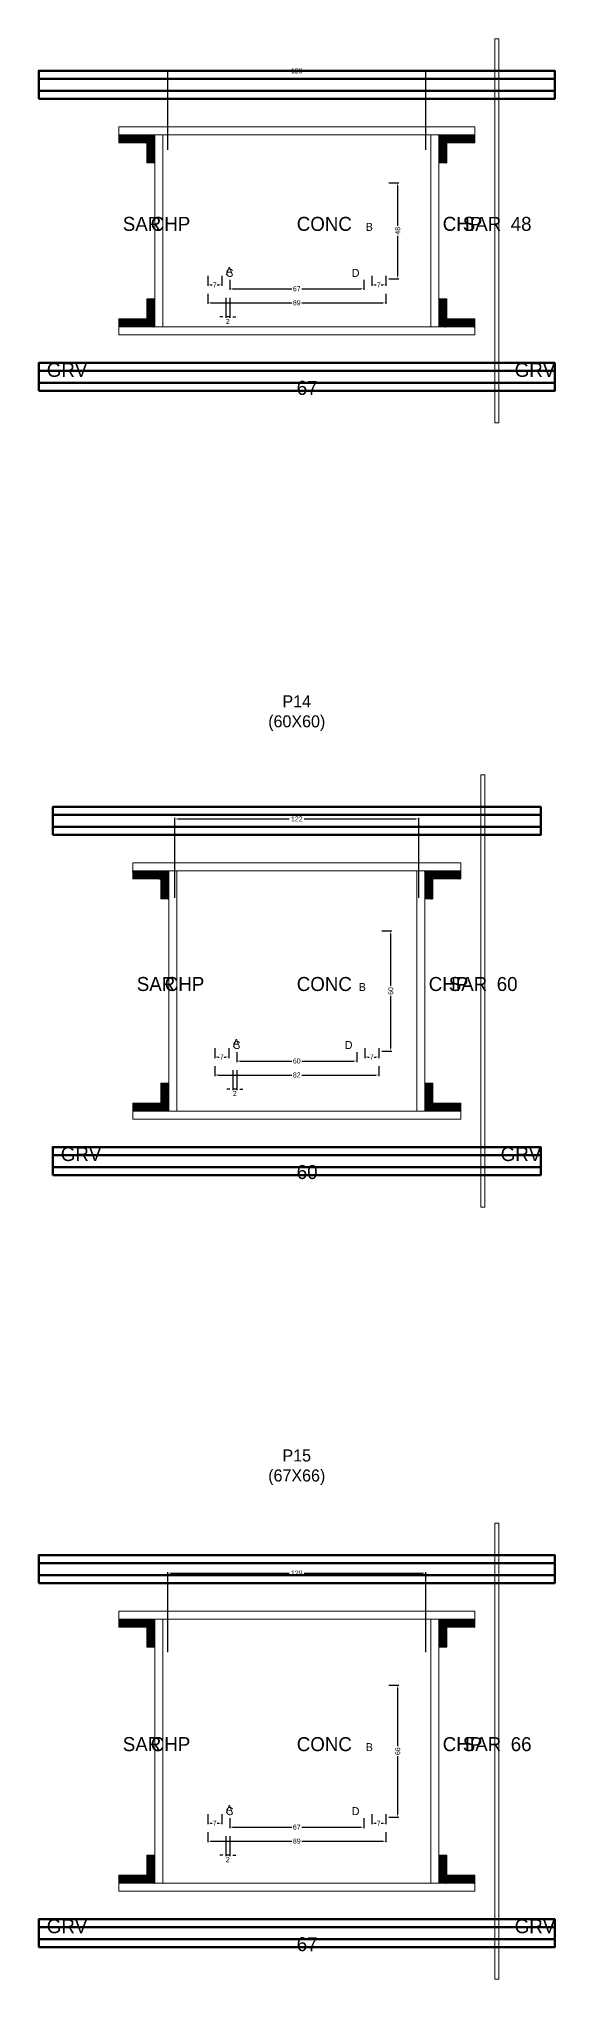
# Model space of a CAD drawing. Header units: centimetres. Extents: x -8500 to 4121, y -7606 to 295.
# Drawn here: x -129 to 129, y -5294 to -4324 of the extents above; entities that cross this region are included whole.
import ezdxf

# ---------------------------------------------------------------- set-up
doc = ezdxf.new("R2010")
doc.units = ezdxf.units.CM
for name, color, linetype in [('COTA', 241, 'Continuous'), ('GRAVATA', 224, 'Continuous'), ('Hachura', 251, 'Continuous'), ('NOMENCLATURA', 7, 'Continuous'), ('SARRAFO', 251, 'Continuous'), ('Texto Seção', 7, 'Continuous')]:
    doc.layers.add(name, color=color, linetype=linetype)
doc.dimstyles.new('cotax2', dxfattribs={"dimtxt": 2.5, "dimasz": 1.5, "dimexe": 0.5, "dimexo": 0.5, "dimgap": 0.5, "dimtad": 1, "dimcen": 2.5, "dimazin": 3, "dimtfac": 1, "dimtmove": 0, "dimatfit": 3})

# ---------------------------------------------------------------- blocks, each defined once
blk = doc.blocks.new('_CLOSEDFILLED')
at = {"color": 0, "linetype": 'BYBLOCK'}
blk.add_solid([(-1, 0.16), (0, 0), (-1, -0.16)], dxfattribs=at)
blk = doc.blocks.new('*D326')
for p, q in [((-44.5, -4451.5), (-44.5, -4456.5)), ((44.5, -4451.5), (44.5, -4456.5)), ((-43, -4456), (-2.5, -4456)), ((2.5, -4456), (43, -4456))]:
    blk.add_line(p, q)
at = {"layer": 'Defpoints'}
for p in [(-44.5, -4451), (44.5, -4451), (-44.5, -4456)]:
    blk.add_point(p, dxfattribs=at)
at = {"layer": 'COTA', "xscale": 1.5, "yscale": 1.5, "rotation": 180}
blk.add_blockref('_CLOSEDFILLED', (-44.5, -4456), dxfattribs=at)
at = {"layer": 'COTA', "xscale": 1.5, "yscale": 1.5}
blk.add_blockref('_CLOSEDFILLED', (44.5, -4456), dxfattribs=at)
at = {"layer": 'COTA', "insert": (0, -4456), "char_height": 2.5, "attachment_point": 5}
blk.add_mtext('89', dxfattribs=at)
blk = doc.blocks.new('*D327')
for p, q in [((-33.5, -4444.5), (-33.5, -4449.5)), ((-32, -4449), (-2.5, -4449)), ((2.5, -4449), (32, -4449)), ((33.5, -4444.5), (33.5, -4449.5))]:
    blk.add_line(p, q)
at = {"layer": 'Defpoints'}
for p in [(-33.5, -4444), (-33.5, -4449), (33.5, -4444)]:
    blk.add_point(p, dxfattribs=at)
at = {"layer": 'COTA', "xscale": 1.5, "yscale": 1.5, "rotation": 180}
blk.add_blockref('_CLOSEDFILLED', (-33.5, -4449), dxfattribs=at)
at = {"layer": 'COTA', "xscale": 1.5, "yscale": 1.5}
blk.add_blockref('_CLOSEDFILLED', (33.5, -4449), dxfattribs=at)
at = {"layer": 'COTA', "insert": (0, -4449), "char_height": 2.5, "attachment_point": 5}
blk.add_mtext('67', dxfattribs=at)
blk = doc.blocks.new('*D328')
for p, q in [((46, -4396), (51, -4396)), ((50.5, -4417.5), (50.5, -4397.5)), ((50.5, -4442.5), (50.5, -4422.5)), ((46, -4444), (51, -4444))]:
    blk.add_line(p, q)
at = {"layer": 'Defpoints'}
for p in [(45.5, -4396), (45.5, -4444), (50.5, -4444)]:
    blk.add_point(p, dxfattribs=at)
at = {"layer": 'COTA', "xscale": 1.5, "yscale": 1.5}
for p, rotation in [((50.5, -4396), 90), ((50.5, -4444), 270)]:
    blk.add_blockref('_CLOSEDFILLED', p, dxfattribs=dict(at, rotation=rotation))
at = {"layer": 'COTA', "insert": (50.5, -4420), "char_height": 2.5, "attachment_point": 5, "rotation": 90}
blk.add_mtext('48', dxfattribs=at)
blk = doc.blocks.new('*D329')
for p, q in [((-44.5, -4442.5), (-44.5, -4447.5)), ((-37.5, -4442.5), (-37.5, -4447.5)), ((-43, -4447), (-42.25, -4447)), ((-39.75, -4447), (-39, -4447))]:
    blk.add_line(p, q)
at = {"layer": 'Defpoints'}
for p in [(-44.5, -4442), (-37.5, -4442), (-44.5, -4447)]:
    blk.add_point(p, dxfattribs=at)
at = {"layer": 'COTA', "xscale": 1.5, "yscale": 1.5, "rotation": 180}
blk.add_blockref('_CLOSEDFILLED', (-44.5, -4447), dxfattribs=at)
at = {"layer": 'COTA', "xscale": 1.5, "yscale": 1.5}
blk.add_blockref('_CLOSEDFILLED', (-37.5, -4447), dxfattribs=at)
at = {"layer": 'COTA', "insert": (-41, -4447), "char_height": 2.5, "attachment_point": 5}
blk.add_mtext('7', dxfattribs=at)
blk = doc.blocks.new('*D330')
for p, q in [((37.5, -4442.5), (37.5, -4447.5)), ((44.5, -4442.5), (44.5, -4447.5)), ((39, -4447), (39.75, -4447)), ((42.25, -4447), (43, -4447))]:
    blk.add_line(p, q)
at = {"layer": 'Defpoints'}
for p in [(37.5, -4442), (44.5, -4442), (37.5, -4447)]:
    blk.add_point(p, dxfattribs=at)
at = {"layer": 'COTA', "xscale": 1.5, "yscale": 1.5, "rotation": 180}
blk.add_blockref('_CLOSEDFILLED', (37.5, -4447), dxfattribs=at)
at = {"layer": 'COTA', "xscale": 1.5, "yscale": 1.5}
blk.add_blockref('_CLOSEDFILLED', (44.5, -4447), dxfattribs=at)
at = {"layer": 'COTA', "insert": (41, -4447), "char_height": 2.5, "attachment_point": 5}
blk.add_mtext('7', dxfattribs=at)
blk = doc.blocks.new('*D331')
for p, q in [((-64.5, -4379.5), (-64.5, -4339.5)), ((-63, -4340), (-3.75, -4340)), ((3.75, -4340), (63, -4340)), ((64.5, -4379.5), (64.5, -4339.5))]:
    blk.add_line(p, q)
at = {"layer": 'Defpoints'}
for p in [(-64.5, -4340), (-64.5, -4380), (64.5, -4380)]:
    blk.add_point(p, dxfattribs=at)
at = {"layer": 'COTA', "xscale": 1.5, "yscale": 1.5, "rotation": 180}
blk.add_blockref('_CLOSEDFILLED', (-64.5, -4340), dxfattribs=at)
at = {"layer": 'COTA', "xscale": 1.5, "yscale": 1.5}
blk.add_blockref('_CLOSEDFILLED', (64.5, -4340), dxfattribs=at)
at = {"layer": 'COTA', "insert": (0, -4340), "char_height": 2.5, "attachment_point": 5}
blk.add_mtext('129', dxfattribs=at)
blk = doc.blocks.new('*D352')
for p, q in [((-41, -4837.5), (-41, -4842.5)), ((41, -4837.5), (41, -4842.5)), ((-39.5, -4842), (-2.5, -4842)), ((2.5, -4842), (39.5, -4842))]:
    blk.add_line(p, q)
at = {"layer": 'Defpoints'}
for p in [(-41, -4837), (41, -4837), (-41, -4842)]:
    blk.add_point(p, dxfattribs=at)
at = {"layer": 'COTA', "xscale": 1.5, "yscale": 1.5, "rotation": 180}
blk.add_blockref('_CLOSEDFILLED', (-41, -4842), dxfattribs=at)
at = {"layer": 'COTA', "xscale": 1.5, "yscale": 1.5}
blk.add_blockref('_CLOSEDFILLED', (41, -4842), dxfattribs=at)
at = {"layer": 'COTA', "insert": (0, -4842), "char_height": 2.5, "attachment_point": 5}
blk.add_mtext('82', dxfattribs=at)
blk = doc.blocks.new('*D353')
for p, q in [((-30, -4830.5), (-30, -4835.5)), ((30, -4830.5), (30, -4835.5)), ((-28.5, -4835), (-2.5, -4835)), ((2.5, -4835), (28.5, -4835))]:
    blk.add_line(p, q)
at = {"layer": 'Defpoints'}
for p in [(-30, -4830), (30, -4830), (-30, -4835)]:
    blk.add_point(p, dxfattribs=at)
at = {"layer": 'COTA', "xscale": 1.5, "yscale": 1.5, "rotation": 180}
blk.add_blockref('_CLOSEDFILLED', (-30, -4835), dxfattribs=at)
at = {"layer": 'COTA', "xscale": 1.5, "yscale": 1.5}
blk.add_blockref('_CLOSEDFILLED', (30, -4835), dxfattribs=at)
at = {"layer": 'COTA', "insert": (0, -4835), "char_height": 2.5, "attachment_point": 5}
blk.add_mtext('60', dxfattribs=at)
blk = doc.blocks.new('*D354')
for p, q in [((42.5, -4770), (47.5, -4770)), ((47, -4797.5), (47, -4771.5)), ((47, -4828.5), (47, -4802.5)), ((42.5, -4830), (47.5, -4830))]:
    blk.add_line(p, q)
at = {"layer": 'Defpoints'}
for p in [(42, -4770), (42, -4830), (47, -4830)]:
    blk.add_point(p, dxfattribs=at)
at = {"layer": 'COTA', "xscale": 1.5, "yscale": 1.5}
for p, rotation in [((47, -4770), 90), ((47, -4830), 270)]:
    blk.add_blockref('_CLOSEDFILLED', p, dxfattribs=dict(at, rotation=rotation))
at = {"layer": 'COTA', "insert": (47, -4800), "char_height": 2.5, "attachment_point": 5, "rotation": 90}
blk.add_mtext('60', dxfattribs=at)
blk = doc.blocks.new('*D355')
for p, q in [((-41, -4828.5), (-41, -4833.5)), ((-34, -4828.5), (-34, -4833.5)), ((-39.5, -4833), (-38.75, -4833)), ((-36.25, -4833), (-35.5, -4833))]:
    blk.add_line(p, q)
at = {"layer": 'Defpoints'}
for p in [(-41, -4828), (-34, -4828), (-41, -4833)]:
    blk.add_point(p, dxfattribs=at)
at = {"layer": 'COTA', "xscale": 1.5, "yscale": 1.5, "rotation": 180}
blk.add_blockref('_CLOSEDFILLED', (-41, -4833), dxfattribs=at)
at = {"layer": 'COTA', "xscale": 1.5, "yscale": 1.5}
blk.add_blockref('_CLOSEDFILLED', (-34, -4833), dxfattribs=at)
at = {"layer": 'COTA', "insert": (-37.5, -4833), "char_height": 2.5, "attachment_point": 5}
blk.add_mtext('7', dxfattribs=at)
blk = doc.blocks.new('*D356')
for p, q in [((34, -4828.5), (34, -4833.5)), ((41, -4828.5), (41, -4833.5)), ((35.5, -4833), (36.25, -4833)), ((38.75, -4833), (39.5, -4833))]:
    blk.add_line(p, q)
at = {"layer": 'Defpoints'}
for p in [(34, -4828), (41, -4828), (34, -4833)]:
    blk.add_point(p, dxfattribs=at)
at = {"layer": 'COTA', "xscale": 1.5, "yscale": 1.5, "rotation": 180}
blk.add_blockref('_CLOSEDFILLED', (34, -4833), dxfattribs=at)
at = {"layer": 'COTA', "xscale": 1.5, "yscale": 1.5}
blk.add_blockref('_CLOSEDFILLED', (41, -4833), dxfattribs=at)
at = {"layer": 'COTA', "insert": (37.5, -4833), "char_height": 2.5, "attachment_point": 5}
blk.add_mtext('7', dxfattribs=at)
blk = doc.blocks.new('*D357')
for p, q in [((-61, -4753.5), (-61, -4713.5)), ((-59.5, -4714), (-3.75, -4714)), ((3.75, -4714), (59.5, -4714)), ((61, -4753.5), (61, -4713.5))]:
    blk.add_line(p, q)
at = {"layer": 'Defpoints'}
for p in [(-61, -4714), (-61, -4754), (61, -4754)]:
    blk.add_point(p, dxfattribs=at)
at = {"layer": 'COTA', "xscale": 1.5, "yscale": 1.5, "rotation": 180}
blk.add_blockref('_CLOSEDFILLED', (-61, -4714), dxfattribs=at)
at = {"layer": 'COTA', "xscale": 1.5, "yscale": 1.5}
blk.add_blockref('_CLOSEDFILLED', (61, -4714), dxfattribs=at)
at = {"layer": 'COTA', "insert": (0, -4714), "char_height": 2.5, "attachment_point": 5}
blk.add_mtext('122', dxfattribs=at)
blk = doc.blocks.new('*D378')
for p, q in [((-44.5, -5220.5), (-44.5, -5225.5)), ((-43, -5225), (-2.5, -5225)), ((2.5, -5225), (43, -5225)), ((44.5, -5220.5), (44.5, -5225.5))]:
    blk.add_line(p, q)
at = {"layer": 'Defpoints'}
for p in [(-44.5, -5220), (-44.5, -5225), (44.5, -5220)]:
    blk.add_point(p, dxfattribs=at)
at = {"layer": 'COTA', "xscale": 1.5, "yscale": 1.5, "rotation": 180}
blk.add_blockref('_CLOSEDFILLED', (-44.5, -5225), dxfattribs=at)
at = {"layer": 'COTA', "xscale": 1.5, "yscale": 1.5}
blk.add_blockref('_CLOSEDFILLED', (44.5, -5225), dxfattribs=at)
at = {"layer": 'COTA', "insert": (0, -5225), "char_height": 2.5, "attachment_point": 5}
blk.add_mtext('89', dxfattribs=at)
blk = doc.blocks.new('*D379')
for p, q in [((-33.5, -5213.5), (-33.5, -5218.5)), ((-32, -5218), (-2.5, -5218)), ((2.5, -5218), (32, -5218)), ((33.5, -5213.5), (33.5, -5218.5))]:
    blk.add_line(p, q)
at = {"layer": 'Defpoints'}
for p in [(-33.5, -5213), (-33.5, -5218), (33.5, -5213)]:
    blk.add_point(p, dxfattribs=at)
at = {"layer": 'COTA', "xscale": 1.5, "yscale": 1.5, "rotation": 180}
blk.add_blockref('_CLOSEDFILLED', (-33.5, -5218), dxfattribs=at)
at = {"layer": 'COTA', "xscale": 1.5, "yscale": 1.5}
blk.add_blockref('_CLOSEDFILLED', (33.5, -5218), dxfattribs=at)
at = {"layer": 'COTA', "insert": (0, -5218), "char_height": 2.5, "attachment_point": 5}
blk.add_mtext('67', dxfattribs=at)
blk = doc.blocks.new('*D380')
for p, q in [((46, -5147), (51, -5147)), ((50.5, -5177.5), (50.5, -5148.5)), ((50.5, -5211.5), (50.5, -5182.5)), ((46, -5213), (51, -5213))]:
    blk.add_line(p, q)
at = {"layer": 'Defpoints'}
for p in [(45.5, -5147), (45.5, -5213), (50.5, -5213)]:
    blk.add_point(p, dxfattribs=at)
at = {"layer": 'COTA', "xscale": 1.5, "yscale": 1.5}
for p, rotation in [((50.5, -5147), 90), ((50.5, -5213), 270)]:
    blk.add_blockref('_CLOSEDFILLED', p, dxfattribs=dict(at, rotation=rotation))
at = {"layer": 'COTA', "insert": (50.5, -5180), "char_height": 2.5, "attachment_point": 5, "rotation": 90}
blk.add_mtext('66', dxfattribs=at)
blk = doc.blocks.new('*D381')
for p, q in [((-44.5, -5211.5), (-44.5, -5216.5)), ((-43, -5216), (-42.25, -5216)), ((-39.75, -5216), (-39, -5216)), ((-37.5, -5211.5), (-37.5, -5216.5))]:
    blk.add_line(p, q)
at = {"layer": 'Defpoints'}
for p in [(-44.5, -5211), (-44.5, -5216), (-37.5, -5211)]:
    blk.add_point(p, dxfattribs=at)
at = {"layer": 'COTA', "xscale": 1.5, "yscale": 1.5, "rotation": 180}
blk.add_blockref('_CLOSEDFILLED', (-44.5, -5216), dxfattribs=at)
at = {"layer": 'COTA', "xscale": 1.5, "yscale": 1.5}
blk.add_blockref('_CLOSEDFILLED', (-37.5, -5216), dxfattribs=at)
at = {"layer": 'COTA', "insert": (-41, -5216), "char_height": 2.5, "attachment_point": 5}
blk.add_mtext('7', dxfattribs=at)
blk = doc.blocks.new('*D382')
for p, q in [((37.5, -5211.5), (37.5, -5216.5)), ((39, -5216), (39.75, -5216)), ((42.25, -5216), (43, -5216)), ((44.5, -5211.5), (44.5, -5216.5))]:
    blk.add_line(p, q)
at = {"layer": 'Defpoints'}
for p in [(37.5, -5211), (37.5, -5216), (44.5, -5211)]:
    blk.add_point(p, dxfattribs=at)
at = {"layer": 'COTA', "xscale": 1.5, "yscale": 1.5, "rotation": 180}
blk.add_blockref('_CLOSEDFILLED', (37.5, -5216), dxfattribs=at)
at = {"layer": 'COTA', "xscale": 1.5, "yscale": 1.5}
blk.add_blockref('_CLOSEDFILLED', (44.5, -5216), dxfattribs=at)
at = {"layer": 'COTA', "insert": (41, -5216), "char_height": 2.5, "attachment_point": 5}
blk.add_mtext('7', dxfattribs=at)
blk = doc.blocks.new('*D383')
for p, q in [((-64.5, -5130.5), (-64.5, -5090.5)), ((-63, -5091), (-3.75, -5091)), ((3.75, -5091), (63, -5091)), ((64.5, -5130.5), (64.5, -5090.5))]:
    blk.add_line(p, q)
at = {"layer": 'Defpoints'}
for p in [(-64.5, -5091), (-64.5, -5131), (64.5, -5131)]:
    blk.add_point(p, dxfattribs=at)
at = {"layer": 'COTA', "xscale": 1.5, "yscale": 1.5, "rotation": 180}
blk.add_blockref('_CLOSEDFILLED', (-64.5, -5091), dxfattribs=at)
at = {"layer": 'COTA', "xscale": 1.5, "yscale": 1.5}
blk.add_blockref('_CLOSEDFILLED', (64.5, -5091), dxfattribs=at)
at = {"layer": 'COTA', "insert": (0, -5091), "char_height": 2.5, "attachment_point": 5}
blk.add_mtext('129', dxfattribs=at)

msp = doc.modelspace()

# ---------------------------------------------------------------- hatches: boundary and pattern name
at = {"layer": 'SARRAFO'}
h = msp.add_hatch(dxfattribs=at)
h.set_pattern_fill('SOLID', scale=2)
h.paths.add_polyline_path([(-89, -4376), (-75, -4376), (-75, -4372), (-89, -4372)])
h = msp.add_hatch(dxfattribs=at)
h.set_pattern_fill('SOLID', scale=2)
h.paths.add_polyline_path([(-75, -4386), (-71, -4386), (-71, -4372), (-75, -4372)])
h = msp.add_hatch(dxfattribs=at)
h.set_pattern_fill('SOLID', scale=2)
h.paths.add_polyline_path([(71, -4386), (75, -4386), (75, -4372), (71, -4372)])
h = msp.add_hatch(dxfattribs=at)
h.set_pattern_fill('SOLID', scale=2)
h.paths.add_polyline_path([(75, -4376), (89, -4376), (89, -4372), (75, -4372)])
h = msp.add_hatch(dxfattribs=at)
h.set_pattern_fill('SOLID', scale=2)
h.paths.add_polyline_path([(-75, -4468), (-71, -4468), (-71, -4454), (-75, -4454)])
h = msp.add_hatch(dxfattribs=at)
h.set_pattern_fill('SOLID', scale=2)
h.paths.add_polyline_path([(71, -4468), (75, -4468), (75, -4454), (71, -4454)])
h = msp.add_hatch(dxfattribs=at)
h.set_pattern_fill('SOLID', scale=2)
h.paths.add_polyline_path([(-89, -4468), (-75, -4468), (-75, -4464), (-89, -4464)])
h = msp.add_hatch(dxfattribs=at)
h.set_pattern_fill('SOLID', scale=2)
h.paths.add_polyline_path([(75, -4468), (89, -4468), (89, -4464), (75, -4464)])
h = msp.add_hatch(dxfattribs=at)
h.set_pattern_fill('SOLID', scale=2)
h.paths.add_polyline_path([(-82, -4744), (-68, -4744), (-68, -4740), (-82, -4740)])
h = msp.add_hatch(dxfattribs=at)
h.set_pattern_fill('SOLID', scale=2)
h.paths.add_polyline_path([(-68, -4754), (-64, -4754), (-64, -4740), (-68, -4740)])
h = msp.add_hatch(dxfattribs=at)
h.set_pattern_fill('SOLID', scale=2)
h.paths.add_polyline_path([(64, -4754), (68, -4754), (68, -4740), (64, -4740)])
h = msp.add_hatch(dxfattribs=at)
h.set_pattern_fill('SOLID', scale=2)
h.paths.add_polyline_path([(68, -4744), (82, -4744), (82, -4740), (68, -4740)])
h = msp.add_hatch(dxfattribs=at)
h.set_pattern_fill('SOLID', scale=2)
h.paths.add_polyline_path([(-68, -4860), (-64, -4860), (-64, -4846), (-68, -4846)])
h = msp.add_hatch(dxfattribs=at)
h.set_pattern_fill('SOLID', scale=2)
h.paths.add_polyline_path([(64, -4860), (68, -4860), (68, -4846), (64, -4846)])
h = msp.add_hatch(dxfattribs=at)
h.set_pattern_fill('SOLID', scale=2)
h.paths.add_polyline_path([(-82, -4860), (-68, -4860), (-68, -4856), (-82, -4856)])
h = msp.add_hatch(dxfattribs=at)
h.set_pattern_fill('SOLID', scale=2)
h.paths.add_polyline_path([(68, -4860), (82, -4860), (82, -4856), (68, -4856)])
h = msp.add_hatch(dxfattribs=at)
h.set_pattern_fill('SOLID', scale=2)
h.paths.add_polyline_path([(-89, -5118), (-75, -5118), (-75, -5114), (-89, -5114)])
h = msp.add_hatch(dxfattribs=at)
h.set_pattern_fill('SOLID', scale=2)
h.paths.add_polyline_path([(-75, -5128), (-71, -5128), (-71, -5114), (-75, -5114)])
h = msp.add_hatch(dxfattribs=at)
h.set_pattern_fill('SOLID', scale=2)
h.paths.add_polyline_path([(71, -5128), (75, -5128), (75, -5114), (71, -5114)])
h = msp.add_hatch(dxfattribs=at)
h.set_pattern_fill('SOLID', scale=2)
h.paths.add_polyline_path([(75, -5118), (89, -5118), (89, -5114), (75, -5114)])
h = msp.add_hatch(dxfattribs=at)
h.set_pattern_fill('SOLID', scale=2)
h.paths.add_polyline_path([(-75, -5246), (-71, -5246), (-71, -5232), (-75, -5232)])
h = msp.add_hatch(dxfattribs=at)
h.set_pattern_fill('SOLID', scale=2)
h.paths.add_polyline_path([(71, -5246), (75, -5246), (75, -5232), (71, -5232)])
h = msp.add_hatch(dxfattribs=at)
h.set_pattern_fill('SOLID', scale=2)
h.paths.add_polyline_path([(-89, -5246), (-75, -5246), (-75, -5242), (-89, -5242)])
h = msp.add_hatch(dxfattribs=at)
h.set_pattern_fill('SOLID', scale=2)
h.paths.add_polyline_path([(75, -5246), (89, -5246), (89, -5242), (75, -5242)])

# ---------------------------------------------------------------- linework, layer by layer
at = {"layer": 'GRAVATA', "lineweight": 50}
for points in [[(-129, -4354), (129, -4354), (129, -4340), (-129, -4340)], [(-129, -4350), (129, -4350), (129, -4344), (-129, -4344)], [(-129, -4500), (129, -4500), (129, -4486), (-129, -4486)], [(-129, -4496), (129, -4496), (129, -4490), (-129, -4490)], [(-122, -4722), (122, -4722), (122, -4708), (-122, -4708)], [(-122, -4718), (122, -4718), (122, -4712), (-122, -4712)], [(-122, -4892), (122, -4892), (122, -4878), (-122, -4878)], [(-122, -4888), (122, -4888), (122, -4882), (-122, -4882)], [(-129, -5096), (129, -5096), (129, -5082), (-129, -5082)], [(-129, -5092), (129, -5092), (129, -5086), (-129, -5086)], [(-129, -5278), (129, -5278), (129, -5264), (-129, -5264)], [(-129, -5274), (129, -5274), (129, -5268), (-129, -5268)]]:
    msp.add_lwpolyline(points, close=True, dxfattribs=at)
at = {"layer": 'Hachura', "lineweight": 13}
for points in [[(99, -4516), (101, -4516), (101, -4324), (99, -4324)], [(92, -4908), (94, -4908), (94, -4692), (92, -4692)], [(99, -5294), (101, -5294), (101, -5066), (99, -5066)]]:
    msp.add_lwpolyline(points, close=True, dxfattribs=at)
at = {"layer": 'Hachura', "lineweight": 18}
for points in [[(-89, -4372), (89, -4372), (89, -4368), (-89, -4368)], [(-71, -4468), (-67, -4468), (-67, -4372), (-71, -4372)], [(67, -4468), (71, -4468), (71, -4372), (67, -4372)], [(-89, -4472), (89, -4472), (89, -4468), (-89, -4468)], [(-82, -4740), (82, -4740), (82, -4736), (-82, -4736)], [(-64, -4860), (-60, -4860), (-60, -4740), (-64, -4740)], [(60, -4860), (64, -4860), (64, -4740), (60, -4740)], [(-82, -4864), (82, -4864), (82, -4860), (-82, -4860)], [(-89, -5114), (89, -5114), (89, -5110), (-89, -5110)], [(-71, -5246), (-67, -5246), (-67, -5114), (-71, -5114)], [(67, -5246), (71, -5246), (71, -5114), (67, -5114)], [(-89, -5250), (89, -5250), (89, -5246), (-89, -5246)]]:
    msp.add_lwpolyline(points, close=True, dxfattribs=at)
at = {"layer": 'SARRAFO', "lineweight": 13}
for points in [[(-89, -4376), (-75, -4376), (-75, -4372), (-89, -4372)], [(-75, -4386), (-71, -4386), (-71, -4372), (-75, -4372)], [(71, -4386), (75, -4386), (75, -4372), (71, -4372)], [(75, -4376), (89, -4376), (89, -4372), (75, -4372)], [(-75, -4468), (-71, -4468), (-71, -4454), (-75, -4454)], [(71, -4468), (75, -4468), (75, -4454), (71, -4454)], [(-89, -4468), (-75, -4468), (-75, -4464), (-89, -4464)], [(75, -4468), (89, -4468), (89, -4464), (75, -4464)], [(-82, -4744), (-68, -4744), (-68, -4740), (-82, -4740)], [(-68, -4754), (-64, -4754), (-64, -4740), (-68, -4740)], [(64, -4754), (68, -4754), (68, -4740), (64, -4740)], [(68, -4744), (82, -4744), (82, -4740), (68, -4740)], [(-68, -4860), (-64, -4860), (-64, -4846), (-68, -4846)], [(64, -4860), (68, -4860), (68, -4846), (64, -4846)], [(-82, -4860), (-68, -4860), (-68, -4856), (-82, -4856)], [(68, -4860), (82, -4860), (82, -4856), (68, -4856)], [(-89, -5118), (-75, -5118), (-75, -5114), (-89, -5114)], [(-75, -5128), (-71, -5128), (-71, -5114), (-75, -5114)], [(71, -5128), (75, -5128), (75, -5114), (71, -5114)], [(75, -5118), (89, -5118), (89, -5114), (75, -5114)], [(-75, -5246), (-71, -5246), (-71, -5232), (-75, -5232)], [(71, -5246), (75, -5246), (75, -5232), (71, -5232)], [(-89, -5246), (-75, -5246), (-75, -5242), (-89, -5242)], [(75, -5246), (89, -5246), (89, -5242), (75, -5242)]]:
    msp.add_lwpolyline(points, close=True, dxfattribs=at)

# ---------------------------------------------------------------- texts
at = {"layer": 'NOMENCLATURA'}
for s, p in [('B', (34.5, -4420)), ('A', (-35.5, -4442)), ('C', (-35.5, -4443)), ('D', (27.5, -4443)), ('B', (31, -4800)), ('A', (-32, -4828)), ('C', (-32, -4829)), ('D', (24, -4829)), ('B', (34.5, -5180)), ('A', (-35.5, -5211)), ('C', (-35.5, -5212)), ('D', (27.5, -5212))]:
    msp.add_text(s, height=4, dxfattribs=at).set_placement(p)
at = {"layer": 'NOMENCLATURA', "char_height": 6, "attachment_point": 8}
for s, insert in [('P14\\P(60X60)', (0, -4670)), ('P15\\P(67X66)', (0, -5047))]:
    msp.add_mtext(s, dxfattribs=dict(at, insert=insert))
at = {"layer": 'Texto Seção'}
for s, p in [('SAR', (-87, -4420)), ('CHP', (-73, -4420)), ('CONC', (0, -4420)), ('CHP', (73, -4420)), ('SAR', (83, -4420)), ('48', (107, -4420)), ('GRV', (-125, -4493)), ('GRV', (109, -4493)), ('67', (0, -4502)), ('SAR', (-80, -4800)), ('CHP', (-66, -4800)), ('CONC', (0, -4800)), ('CHP', (66, -4800)), ('SAR', (76, -4800)), ('60', (100, -4800)), ('GRV', (-118, -4885)), ('GRV', (102, -4885)), ('60', (0, -4894)), ('SAR', (-87, -5180)), ('CHP', (-73, -5180)), ('CONC', (0, -5180)), ('CHP', (73, -5180)), ('SAR', (83, -5180)), ('66', (107, -5180)), ('GRV', (-125, -5271)), ('GRV', (109, -5271)), ('67', (0, -5280))]:
    msp.add_text(s, height=7, dxfattribs=at).set_placement(p)

# ---------------------------------------------------------------- dimensions: what is measured, and where the dimension line sits
at = {"layer": 'COTA'}
for base, p1, p2, picture, middle in [((-64.5, -4340), (-64.5, -4380), (64.5, -4380), '*D331', (0, -4340)), ((-44.5, -4447), (-44.5, -4442), (-37.5, -4442), '*D329', (-41, -4447)), ((37.5, -4447), (37.5, -4442), (44.5, -4442), '*D330', (41, -4447)), ((-44.5, -4456), (-44.5, -4451), (44.5, -4451), '*D326', (0, -4456)), ((-33.5, -4449), (-33.5, -4444), (33.5, -4444), '*D327', (0, -4449)), ((-61, -4714), (-61, -4754), (61, -4754), '*D357', (0, -4714)), ((-41, -4833), (-41, -4828), (-34, -4828), '*D355', (-37.5, -4833)), ((-30, -4835), (-30, -4830), (30, -4830), '*D353', (0, -4835)), ((34, -4833), (34, -4828), (41, -4828), '*D356', (37.5, -4833)), ((-41, -4842), (-41, -4837), (41, -4837), '*D352', (0, -4842)), ((-64.5, -5091), (-64.5, -5131), (64.5, -5131), '*D383', (0, -5091)), ((-44.5, -5216), (-44.5, -5211), (-37.5, -5211), '*D381', (-41, -5216)), ((-33.5, -5218), (-33.5, -5213), (33.5, -5213), '*D379', (0, -5218)), ((37.5, -5216), (37.5, -5211), (44.5, -5211), '*D382', (41, -5216)), ((-44.5, -5225), (-44.5, -5220), (44.5, -5220), '*D378', (0, -5225))]:
    dim = msp.add_linear_dim(base=base, p1=p1, p2=p2, dimstyle='cotax2', dxfattribs=at)
    dim.commit()
    dim.dimension.update_dxf_attribs({"geometry": picture, "text_midpoint": middle})
for base, p1, p2, picture, middle in [((50.5, -4444), (45.5, -4444), (45.5, -4396), '*D328', (50.5, -4420)), ((47, -4830), (42, -4830), (42, -4770), '*D354', (47, -4800)), ((50.5, -5213), (45.5, -5213), (45.5, -5147), '*D380', (50.5, -5180))]:
    dim = msp.add_linear_dim(base=base, p1=p1, p2=p2, angle=90, dimstyle='cotax2', dxfattribs=at)
    dim.commit()
    dim.dimension.update_dxf_attribs({"geometry": picture, "text_midpoint": middle})
for base, p1, p2 in [((-33.5, -4463), (-33.5, -4453), (-35.5, -4453)), ((-30, -4849), (-30, -4839), (-32, -4839)), ((-33.5, -5232), (-33.5, -5222), (-35.5, -5222))]:
    msp.add_linear_dim(base=base, p1=p1, p2=p2, dimstyle='cotax2', dxfattribs=at).render()

doc.saveas('drawing.dxf')
